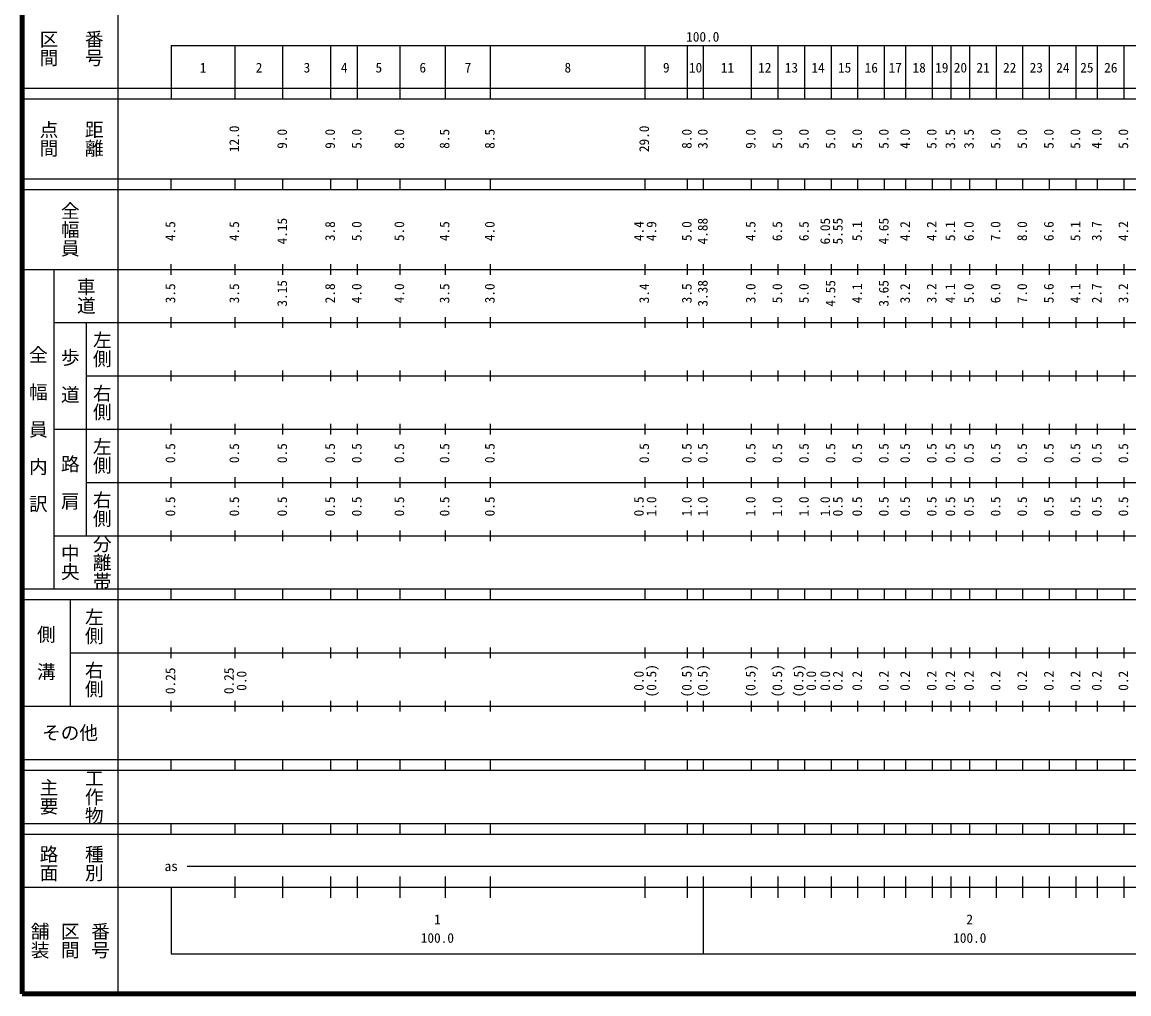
# Model space of a CAD drawing. Units: millimetres on the paper, enlarged 1000 times. Extents: x 40000 to 680000, y 20000 to 380000.
# Drawn here: x 40000 to 247887, y 20000 to 202409 of the extents above; entities that cross this region are included whole.
import ezdxf
from ezdxf.enums import TextEntityAlignment as Align

# ---------------------------------------------------------------- set-up
doc = ezdxf.new("R2010")
doc.units = ezdxf.units.MM
doc.header["$LTSCALE"] = 1000
doc.layers.add('M-TTL', color=2, linetype='Continuous', lineweight=140)
doc.layers.add('M-TTL-BAND', color=7, linetype='Continuous', lineweight=25)
doc.styles.add('@ＭＳ ゴシック', font='')
doc.styles.add('ＭＳ ゴシック', font='')
doc.styles.get('@ＭＳ ゴシック').set_extended_font_data('@MS Gothic')
doc.styles.get('ＭＳ ゴシック').set_extended_font_data('MS Gothic')

msp = doc.modelspace()

# ---------------------------------------------------------------- linework, layer by layer
at = {"layer": 'M-TTL'}
for p, q in [((40000, 380000), (40000, 20000)), ((40000, 20000), (680000, 20000))]:
    msp.add_line(p, q, dxfattribs=at)
at = {"layer": 'M-TTL-BAND'}
for p, q in [((58000, 370000), (58000, 20000)), ((68000, 198000), (579000, 198000)), ((68000, 198000), (68000, 188000)), ((80000, 188000), (80000, 198000)), ((89000, 188000), (89000, 198000)), ((98000, 188000), (98000, 198000)), ((103000, 188000), (103000, 198000)), ((111000, 188000), (111000, 198000)), ((119500, 188000), (119500, 198000)), ((128000, 188000), (128000, 198000)), ((157000, 188000), (157000, 198000)), ((165000, 188000), (165000, 198000)), ((168000, 188000), (168000, 198000)), ((177000, 188000), (177000, 198000)), ((182000, 188000), (182000, 198000)), ((187000, 188000), (187000, 198000)), ((192000, 188000), (192000, 198000)), ((197000, 188000), (197000, 198000)), ((202000, 188000), (202000, 198000)), ((206000, 188000), (206000, 198000)), ((211000, 188000), (211000, 198000)), ((214500, 188000), (214500, 198000)), ((218000, 188000), (218000, 198000)), ((223000, 188000), (223000, 198000)), ((228000, 188000), (228000, 198000)), ((233000, 188000), (233000, 198000)), ((238000, 188000), (238000, 198000)), ((242000, 188000), (242000, 198000)), ((247000, 188000), (247000, 198000)), ((40000, 190000), (579000, 190000)), ((40000, 188000), (579000, 188000)), ((40000, 173000), (579000, 173000)), ((68000, 171000), (68000, 173000)), ((80000, 171000), (80000, 173000)), ((89000, 171000), (89000, 173000)), ((98000, 171000), (98000, 173000)), ((103000, 171000), (103000, 173000)), ((111000, 171000), (111000, 173000)), ((119500, 171000), (119500, 173000)), ((128000, 171000), (128000, 173000)), ((157000, 171000), (157000, 173000)), ((165000, 171000), (165000, 173000)), ((168000, 171000), (168000, 173000)), ((177000, 171000), (177000, 173000)), ((182000, 171000), (182000, 173000)), ((187000, 171000), (187000, 173000)), ((192000, 171000), (192000, 173000)), ((197000, 171000), (197000, 173000)), ((202000, 171000), (202000, 173000)), ((206000, 171000), (206000, 173000)), ((211000, 171000), (211000, 173000)), ((214500, 171000), (214500, 173000)), ((218000, 171000), (218000, 173000)), ((223000, 171000), (223000, 173000)), ((228000, 171000), (228000, 173000)), ((233000, 171000), (233000, 173000)), ((238000, 171000), (238000, 173000)), ((242000, 171000), (242000, 173000)), ((247000, 171000), (247000, 173000)), ((40000, 171000), (579000, 171000)), ((40000, 156000), (579000, 156000)), ((46000, 96000), (46000, 156000)), ((68000, 155000), (68000, 157000)), ((80000, 155000), (80000, 157000)), ((89000, 155000), (89000, 157000)), ((98000, 155000), (98000, 157000)), ((103000, 155000), (103000, 157000)), ((111000, 155000), (111000, 157000)), ((119500, 155000), (119500, 157000)), ((128000, 155000), (128000, 157000)), ((157000, 155000), (157000, 157000)), ((165000, 155000), (165000, 157000)), ((168000, 155000), (168000, 157000)), ((177000, 155000), (177000, 157000)), ((182000, 155000), (182000, 157000)), ((187000, 155000), (187000, 157000)), ((192000, 155000), (192000, 157000)), ((197000, 155000), (197000, 157000)), ((202000, 155000), (202000, 157000)), ((206000, 155000), (206000, 157000)), ((211000, 155000), (211000, 157000)), ((214500, 155000), (214500, 157000)), ((218000, 155000), (218000, 157000)), ((223000, 155000), (223000, 157000)), ((228000, 155000), (228000, 157000)), ((233000, 155000), (233000, 157000)), ((238000, 155000), (238000, 157000)), ((242000, 155000), (242000, 157000)), ((247000, 155000), (247000, 157000)), ((46000, 146000), (579000, 146000)), ((52000, 146000), (52000, 106000)), ((68000, 145000), (68000, 147000)), ((80000, 145000), (80000, 147000)), ((89000, 145000), (89000, 147000)), ((98000, 145000), (98000, 147000)), ((103000, 145000), (103000, 147000)), ((111000, 145000), (111000, 147000)), ((119500, 145000), (119500, 147000)), ((128000, 145000), (128000, 147000)), ((157000, 145000), (157000, 147000)), ((165000, 145000), (165000, 147000)), ((168000, 145000), (168000, 147000)), ((177000, 145000), (177000, 147000)), ((182000, 145000), (182000, 147000)), ((187000, 145000), (187000, 147000)), ((192000, 145000), (192000, 147000)), ((197000, 145000), (197000, 147000)), ((202000, 145000), (202000, 147000)), ((206000, 145000), (206000, 147000)), ((211000, 145000), (211000, 147000)), ((214500, 145000), (214500, 147000)), ((218000, 145000), (218000, 147000)), ((223000, 145000), (223000, 147000)), ((228000, 145000), (228000, 147000)), ((233000, 145000), (233000, 147000)), ((238000, 145000), (238000, 147000)), ((242000, 145000), (242000, 147000)), ((247000, 145000), (247000, 147000)), ((52000, 136000), (579000, 136000)), ((68000, 135000), (68000, 137000)), ((80000, 135000), (80000, 137000)), ((89000, 135000), (89000, 137000)), ((98000, 135000), (98000, 137000)), ((103000, 135000), (103000, 137000)), ((111000, 135000), (111000, 137000)), ((119500, 135000), (119500, 137000)), ((128000, 135000), (128000, 137000)), ((157000, 135000), (157000, 137000)), ((165000, 135000), (165000, 137000)), ((168000, 135000), (168000, 137000)), ((177000, 135000), (177000, 137000)), ((182000, 135000), (182000, 137000)), ((187000, 135000), (187000, 137000)), ((192000, 135000), (192000, 137000)), ((197000, 135000), (197000, 137000)), ((202000, 135000), (202000, 137000)), ((206000, 135000), (206000, 137000)), ((211000, 135000), (211000, 137000)), ((214500, 135000), (214500, 137000)), ((218000, 135000), (218000, 137000)), ((223000, 135000), (223000, 137000)), ((228000, 135000), (228000, 137000)), ((233000, 135000), (233000, 137000)), ((238000, 135000), (238000, 137000)), ((242000, 135000), (242000, 137000)), ((247000, 135000), (247000, 137000)), ((68000, 125000), (68000, 127000)), ((80000, 125000), (80000, 127000)), ((89000, 125000), (89000, 127000)), ((98000, 125000), (98000, 127000)), ((103000, 125000), (103000, 127000)), ((111000, 125000), (111000, 127000)), ((119500, 125000), (119500, 127000)), ((128000, 125000), (128000, 127000)), ((157000, 125000), (157000, 127000)), ((165000, 125000), (165000, 127000)), ((168000, 125000), (168000, 127000)), ((177000, 125000), (177000, 127000)), ((182000, 125000), (182000, 127000)), ((187000, 125000), (187000, 127000)), ((192000, 125000), (192000, 127000)), ((197000, 125000), (197000, 127000)), ((202000, 125000), (202000, 127000)), ((206000, 125000), (206000, 127000)), ((211000, 125000), (211000, 127000)), ((214500, 125000), (214500, 127000)), ((218000, 125000), (218000, 127000)), ((223000, 125000), (223000, 127000)), ((228000, 125000), (228000, 127000)), ((233000, 125000), (233000, 127000)), ((238000, 125000), (238000, 127000)), ((242000, 125000), (242000, 127000)), ((247000, 125000), (247000, 127000)), ((46000, 126000), (579000, 126000)), ((68000, 115000), (68000, 117000)), ((80000, 115000), (80000, 117000)), ((89000, 115000), (89000, 117000)), ((98000, 115000), (98000, 117000)), ((103000, 115000), (103000, 117000)), ((111000, 115000), (111000, 117000)), ((119500, 115000), (119500, 117000)), ((128000, 115000), (128000, 117000)), ((157000, 115000), (157000, 117000)), ((165000, 115000), (165000, 117000)), ((168000, 115000), (168000, 117000)), ((177000, 115000), (177000, 117000)), ((182000, 115000), (182000, 117000)), ((187000, 115000), (187000, 117000)), ((192000, 115000), (192000, 117000)), ((197000, 115000), (197000, 117000)), ((202000, 115000), (202000, 117000)), ((206000, 115000), (206000, 117000)), ((211000, 115000), (211000, 117000)), ((214500, 115000), (214500, 117000)), ((218000, 115000), (218000, 117000)), ((223000, 115000), (223000, 117000)), ((228000, 115000), (228000, 117000)), ((233000, 115000), (233000, 117000)), ((238000, 115000), (238000, 117000)), ((242000, 115000), (242000, 117000)), ((247000, 115000), (247000, 117000)), ((52000, 116000), (579000, 116000)), ((68000, 105000), (68000, 107000)), ((80000, 105000), (80000, 107000)), ((89000, 105000), (89000, 107000)), ((98000, 105000), (98000, 107000)), ((103000, 105000), (103000, 107000)), ((111000, 105000), (111000, 107000)), ((119500, 105000), (119500, 107000)), ((128000, 105000), (128000, 107000)), ((157000, 105000), (157000, 107000)), ((165000, 105000), (165000, 107000)), ((168000, 105000), (168000, 107000)), ((177000, 105000), (177000, 107000)), ((182000, 105000), (182000, 107000)), ((187000, 105000), (187000, 107000)), ((192000, 105000), (192000, 107000)), ((197000, 105000), (197000, 107000)), ((202000, 105000), (202000, 107000)), ((206000, 105000), (206000, 107000)), ((211000, 105000), (211000, 107000)), ((214500, 105000), (214500, 107000)), ((218000, 105000), (218000, 107000)), ((223000, 105000), (223000, 107000)), ((228000, 105000), (228000, 107000)), ((233000, 105000), (233000, 107000)), ((238000, 105000), (238000, 107000)), ((242000, 105000), (242000, 107000)), ((247000, 105000), (247000, 107000)), ((46000, 106000), (579000, 106000)), ((40000, 96000), (579000, 96000)), ((68000, 94000), (68000, 96000)), ((80000, 94000), (80000, 96000)), ((89000, 94000), (89000, 96000)), ((98000, 94000), (98000, 96000)), ((103000, 94000), (103000, 96000)), ((111000, 94000), (111000, 96000)), ((119500, 94000), (119500, 96000)), ((128000, 94000), (128000, 96000)), ((157000, 94000), (157000, 96000)), ((165000, 94000), (165000, 96000)), ((168000, 94000), (168000, 96000)), ((177000, 94000), (177000, 96000)), ((182000, 94000), (182000, 96000)), ((187000, 94000), (187000, 96000)), ((192000, 94000), (192000, 96000)), ((197000, 94000), (197000, 96000)), ((202000, 94000), (202000, 96000)), ((206000, 94000), (206000, 96000)), ((211000, 94000), (211000, 96000)), ((214500, 94000), (214500, 96000)), ((218000, 94000), (218000, 96000)), ((223000, 94000), (223000, 96000)), ((228000, 94000), (228000, 96000)), ((233000, 94000), (233000, 96000)), ((238000, 94000), (238000, 96000)), ((242000, 94000), (242000, 96000)), ((247000, 94000), (247000, 96000)), ((40000, 94000), (579000, 94000)), ((49000, 94000), (49000, 74000)), ((49000, 84000), (579000, 84000)), ((68000, 83000), (68000, 85000)), ((80000, 83000), (80000, 85000)), ((89000, 83000), (89000, 85000)), ((98000, 83000), (98000, 85000)), ((103000, 83000), (103000, 85000)), ((111000, 83000), (111000, 85000)), ((119500, 83000), (119500, 85000)), ((128000, 83000), (128000, 85000)), ((157000, 83000), (157000, 85000)), ((165000, 83000), (165000, 85000)), ((168000, 83000), (168000, 85000)), ((177000, 83000), (177000, 85000)), ((182000, 83000), (182000, 85000)), ((187000, 83000), (187000, 85000)), ((192000, 83000), (192000, 85000)), ((197000, 83000), (197000, 85000)), ((202000, 83000), (202000, 85000)), ((206000, 83000), (206000, 85000)), ((211000, 83000), (211000, 85000)), ((214500, 83000), (214500, 85000)), ((218000, 83000), (218000, 85000)), ((223000, 83000), (223000, 85000)), ((228000, 83000), (228000, 85000)), ((233000, 83000), (233000, 85000)), ((238000, 83000), (238000, 85000)), ((242000, 83000), (242000, 85000)), ((247000, 83000), (247000, 85000)), ((68000, 73000), (68000, 75000)), ((80000, 73000), (80000, 75000)), ((89000, 73000), (89000, 75000)), ((98000, 73000), (98000, 75000)), ((103000, 73000), (103000, 75000)), ((111000, 73000), (111000, 75000)), ((119500, 73000), (119500, 75000)), ((128000, 73000), (128000, 75000)), ((157000, 73000), (157000, 75000)), ((165000, 73000), (165000, 75000)), ((168000, 73000), (168000, 75000)), ((177000, 73000), (177000, 75000)), ((182000, 73000), (182000, 75000)), ((187000, 73000), (187000, 75000)), ((192000, 73000), (192000, 75000)), ((197000, 73000), (197000, 75000)), ((202000, 73000), (202000, 75000)), ((206000, 73000), (206000, 75000)), ((211000, 73000), (211000, 75000)), ((214500, 73000), (214500, 75000)), ((218000, 73000), (218000, 75000)), ((223000, 73000), (223000, 75000)), ((228000, 73000), (228000, 75000)), ((233000, 73000), (233000, 75000)), ((238000, 73000), (238000, 75000)), ((242000, 73000), (242000, 75000)), ((247000, 73000), (247000, 75000)), ((40000, 74000), (579000, 74000)), ((40000, 64000), (579000, 64000)), ((68000, 62000), (68000, 64000)), ((80000, 62000), (80000, 64000)), ((89000, 62000), (89000, 64000)), ((98000, 62000), (98000, 64000)), ((103000, 62000), (103000, 64000)), ((111000, 62000), (111000, 64000)), ((119500, 62000), (119500, 64000)), ((128000, 62000), (128000, 64000)), ((157000, 62000), (157000, 64000)), ((165000, 62000), (165000, 64000)), ((168000, 62000), (168000, 64000)), ((177000, 62000), (177000, 64000)), ((182000, 62000), (182000, 64000)), ((187000, 62000), (187000, 64000)), ((192000, 62000), (192000, 64000)), ((197000, 62000), (197000, 64000)), ((202000, 62000), (202000, 64000)), ((206000, 62000), (206000, 64000)), ((211000, 62000), (211000, 64000)), ((214500, 62000), (214500, 64000)), ((218000, 62000), (218000, 64000)), ((223000, 62000), (223000, 64000)), ((228000, 62000), (228000, 64000)), ((233000, 62000), (233000, 64000)), ((238000, 62000), (238000, 64000)), ((242000, 62000), (242000, 64000)), ((247000, 62000), (247000, 64000)), ((40000, 62000), (579000, 62000)), ((40000, 52000), (579000, 52000)), ((68000, 50000), (68000, 52000)), ((80000, 50000), (80000, 52000)), ((89000, 50000), (89000, 52000)), ((98000, 50000), (98000, 52000)), ((103000, 50000), (103000, 52000)), ((111000, 50000), (111000, 52000)), ((119500, 50000), (119500, 52000)), ((128000, 50000), (128000, 52000)), ((157000, 50000), (157000, 52000)), ((165000, 50000), (165000, 52000)), ((168000, 50000), (168000, 52000)), ((177000, 50000), (177000, 52000)), ((182000, 50000), (182000, 52000)), ((187000, 50000), (187000, 52000)), ((192000, 50000), (192000, 52000)), ((197000, 50000), (197000, 52000)), ((202000, 50000), (202000, 52000)), ((206000, 50000), (206000, 52000)), ((211000, 50000), (211000, 52000)), ((214500, 50000), (214500, 52000)), ((218000, 50000), (218000, 52000)), ((223000, 50000), (223000, 52000)), ((228000, 50000), (228000, 52000)), ((233000, 50000), (233000, 52000)), ((238000, 50000), (238000, 52000)), ((242000, 50000), (242000, 52000)), ((247000, 50000), (247000, 52000)), ((40000, 50000), (579000, 50000)), ((71000, 44000), (565000, 44000)), ((80000, 38000), (80000, 42000)), ((89000, 38000), (89000, 42000)), ((98000, 38000), (98000, 42000)), ((103000, 38000), (103000, 42000)), ((111000, 38000), (111000, 42000)), ((119500, 38000), (119500, 42000)), ((128000, 38000), (128000, 42000)), ((157000, 38000), (157000, 42000)), ((165000, 38000), (165000, 42000)), ((168000, 27500), (168000, 42000)), ((177000, 38000), (177000, 42000)), ((182000, 38000), (182000, 42000)), ((187000, 38000), (187000, 42000)), ((192000, 38000), (192000, 42000)), ((197000, 38000), (197000, 42000)), ((202000, 38000), (202000, 42000)), ((206000, 38000), (206000, 42000)), ((211000, 38000), (211000, 42000)), ((214500, 38000), (214500, 42000)), ((218000, 38000), (218000, 42000)), ((223000, 38000), (223000, 42000)), ((228000, 38000), (228000, 42000)), ((233000, 38000), (233000, 42000)), ((238000, 38000), (238000, 42000)), ((242000, 38000), (242000, 42000)), ((247000, 38000), (247000, 42000)), ((40000, 40000), (579000, 40000)), ((68000, 40000), (68000, 27500)), ((68000, 27500), (579000, 27500))]:
    msp.add_line(p, q, dxfattribs=at)

# ---------------------------------------------------------------- texts
at = {"layer": 'M-TTL-BAND', "style": '@ＭＳ ゴシック'}
for s, p in [('区間', (45000, 197500)), ('番号', (53500, 197500)), ('点間', (45000, 180500)), ('距離', (53500, 180500)), ('全幅員', (49000, 163500)), ('車道', (52000, 151000)), ('左側', (55000, 141000)), ('全\u3000幅\u3000員\u3000内\u3000訳', (43000, 126000)), ('歩\u3000道', (49000, 136000)), ('右側', (55000, 131000)), ('左側', (55000, 121000)), ('路\u3000肩', (49000, 116000)), ('右側', (55000, 111000)), ('分離帯', (55000, 101000)), ('中央', (49000, 101000)), ('左側', (53500, 89000)), ('側\u3000溝', (44500, 84000)), ('右側', (53500, 79000)), ('主要', (45000, 57000)), ('工作物', (53500, 57000)), ('路面', (45000, 44500)), ('種別', (53500, 44500)), ('舗装', (43333, 30000)), ('番号', (54667, 30000)), ('区間', (49000, 30000))]:
    msp.add_text(s, height=2566, rotation=270, dxfattribs=at).set_placement(p, align=Align.MIDDLE_CENTER)
at = {"layer": 'M-TTL-BAND', "style": 'ＭＳ ゴシック'}
for s, p in [('100.0', (167844, 198195)), ('1', (74000, 192405)), ('2', (84500, 192405)), ('3', (93500, 192405)), ('4', (100500, 192405)), ('5', (107000, 192405)), ('6', (115250, 192405)), ('7', (123750, 192405)), ('8', (142500, 192405)), ('9', (161000, 192405)), ('10', (166500, 192405)), ('11', (172500, 192405)), ('12', (179500, 192405)), ('13', (184500, 192405)), ('14', (189500, 192405)), ('15', (194500, 192405)), ('16', (199500, 192405)), ('17', (204000, 192405)), ('18', (208500, 192405)), ('19', (212750, 192405)), ('20', (216250, 192405)), ('21', (220500, 192405)), ('22', (225500, 192405)), ('23', (230500, 192405)), ('24', (235500, 192405)), ('25', (240000, 192405)), ('26', (244500, 192405)), ('as', (68000, 42500)), ('1', (118000, 32523)), ('2', (218000, 32523)), ('100.0', (118000, 29033)), ('100.0', (218000, 29033))]:
    msp.add_text(s, height=1833, dxfattribs=at).set_placement(p, align=Align.BOTTOM_CENTER)
for s, p in [('12.0', (81302, 180500)), ('9.0', (90302, 180500)), ('9.0', (99302, 180500)), ('5.0', (104302, 180500)), ('8.0', (112302, 180500)), ('8.5', (120802, 180500)), ('8.5', (129302, 180500)), ('29.0', (158302, 180500)), ('8.0', (166302, 180500)), ('3.0', (169302, 180500)), ('9.0', (178302, 180500)), ('5.0', (183302, 180500)), ('5.0', (188302, 180500)), ('5.0', (193302, 180500)), ('5.0', (198302, 180500)), ('5.0', (203302, 180500)), ('4.0', (207302, 180500)), ('5.0', (212302, 180500)), ('3.5', (215802, 180500)), ('3.5', (219302, 180500)), ('5.0', (224302, 180500)), ('5.0', (229302, 180500)), ('5.0', (234302, 180500)), ('5.0', (239302, 180500)), ('4.0', (243302, 180500)), ('5.0', (248302, 180500)), ('4.5', (69302, 163174)), ('4.5', (81302, 163174)), ('4.15', (90302, 163174)), ('3.8', (99302, 163174)), ('5.0', (104302, 163174)), ('5.0', (112302, 163174)), ('4.5', (120802, 163174)), ('4.0', (129302, 163174)), ('4.4', (157302, 163174)), ('4.9', (159672, 163174)), ('5.0', (166302, 163174)), ('4.88', (169302, 163174)), ('4.5', (178302, 163174)), ('6.5', (183302, 163174)), ('6.5', (188302, 163174)), ('6.05', (192302, 163174)), ('5.55', (194672, 163174)), ('5.1', (198302, 163174)), ('4.65', (203302, 163174)), ('4.2', (207302, 163174)), ('4.2', (212302, 163174)), ('5.1', (215802, 163174)), ('6.0', (219302, 163174)), ('7.0', (224302, 163174)), ('8.0', (229302, 163174)), ('6.6', (234302, 163174)), ('5.1', (239302, 163174)), ('3.7', (243302, 163174)), ('4.2', (248302, 163174)), ('3.15', (90302, 151500)), ('3.38', (169302, 151500)), ('4.55', (193302, 151500)), ('3.65', (203302, 151500)), ('3.5', (69302, 151500)), ('3.5', (81302, 151500)), ('2.8', (99302, 151500)), ('4.0', (104302, 151500)), ('4.0', (112302, 151500)), ('3.5', (120802, 151500)), ('3.0', (129302, 151500)), ('3.4', (158302, 151500)), ('3.5', (166302, 151500)), ('3.0', (178302, 151500)), ('5.0', (183302, 151500)), ('5.0', (188302, 151500)), ('4.1', (198302, 151500)), ('3.2', (207302, 151500)), ('3.2', (212302, 151500)), ('4.1', (215802, 151500)), ('5.0', (219302, 151500)), ('6.0', (224302, 151500)), ('7.0', (229302, 151500)), ('5.6', (234302, 151500)), ('4.1', (239302, 151500)), ('2.7', (243302, 151500)), ('3.2', (248302, 151500)), ('0.5', (69302, 121500)), ('0.5', (81302, 121500)), ('0.5', (90302, 121500)), ('0.5', (99302, 121500)), ('0.5', (104302, 121500)), ('0.5', (112302, 121500)), ('0.5', (120802, 121500)), ('0.5', (129302, 121500)), ('0.5', (158302, 121500)), ('0.5', (166302, 121500)), ('0.5', (169302, 121500)), ('0.5', (178302, 121500)), ('0.5', (183302, 121500)), ('0.5', (188302, 121500)), ('0.5', (193302, 121500)), ('0.5', (198302, 121500)), ('0.5', (203302, 121500)), ('0.5', (207302, 121500)), ('0.5', (212302, 121500)), ('0.5', (215802, 121500)), ('0.5', (219302, 121500)), ('0.5', (224302, 121500)), ('0.5', (229302, 121500)), ('0.5', (234302, 121500)), ('0.5', (239302, 121500)), ('0.5', (243302, 121500)), ('0.5', (248302, 121500)), ('0.5', (69302, 111500)), ('0.5', (81302, 111500)), ('0.5', (90302, 111500)), ('0.5', (99302, 111500)), ('0.5', (104302, 111500)), ('0.5', (112302, 111500)), ('0.5', (120802, 111500)), ('0.5', (129302, 111500)), ('0.5', (157302, 111500)), ('1.0', (159672, 111500)), ('1.0', (166302, 111500)), ('1.0', (169302, 111500)), ('1.0', (178302, 111500)), ('1.0', (183302, 111500)), ('1.0', (188302, 111500)), ('1.0', (192302, 111500)), ('0.5', (194672, 111500)), ('0.5', (198302, 111500)), ('0.5', (203302, 111500)), ('0.5', (207302, 111500)), ('0.5', (212302, 111500)), ('0.5', (215802, 111500)), ('0.5', (219302, 111500)), ('0.5', (224302, 111500)), ('0.5', (229302, 111500)), ('0.5', (234302, 111500)), ('0.5', (239302, 111500)), ('0.5', (243302, 111500)), ('0.5', (248302, 111500)), ('0.25', (69302, 78764)), ('0.25', (80302, 78764)), ('(0.5)', (159672, 78764)), ('(0.5)', (166302, 78764)), ('(0.5)', (169302, 78764)), ('(0.5)', (178302, 78764)), ('(0.5)', (183302, 78764)), ('(0.5)', (187302, 78764)), ('0.0', (82672, 78764)), ('0.0', (157302, 78764)), ('0.0', (189672, 78764)), ('0.0', (192302, 78764)), ('0.2', (194672, 78764)), ('0.2', (198302, 78764)), ('0.2', (203302, 78764)), ('0.2', (207302, 78764)), ('0.2', (212302, 78764)), ('0.2', (215802, 78764)), ('0.2', (219302, 78764)), ('0.2', (224302, 78764)), ('0.2', (229302, 78764)), ('0.2', (234302, 78764)), ('0.2', (239302, 78764)), ('0.2', (243302, 78764)), ('0.2', (248302, 78764))]:
    msp.add_text(s, height=1833, rotation=90, dxfattribs=at).set_placement(p, align=Align.BOTTOM_CENTER)
msp.add_text('その他', height=2566, dxfattribs=at).set_placement((49000, 69000), align=Align.MIDDLE_CENTER)

doc.saveas('drawing.dxf')
